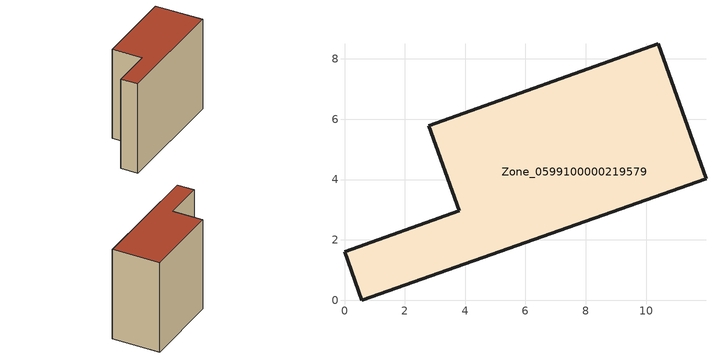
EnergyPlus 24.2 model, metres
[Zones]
Zone_0599100000219579
 floor ground (C_G): 0,1.6 3.8,2.96 2.79,5.78 10.4,8.5 11.99,4.03 0.57,0 z0
 wall outside (C_F): 3.8,2.96 0,1.6 0.57,0 11.99,4.03 10.4,8.5 2.79,5.78 3.8,2.96 z0:9.28
 roof outside (C_R): 10.4,8.5 2.79,5.78 3.8,2.96 0,1.6 0.57,0 11.99,4.03 z9.28
[BUILDING]
Pand.0599100000219579: North Axis=0; Terrain=City; Loads Convergence Tolerance Value=0.04; Temperature Convergence Tolerance Value=0.4; Solar Distribution=FullExterior; Maximum Number of Warmup Days=25; Minimum Number of Warmup Days=1
[Site:Location]
Rotterdam.The.Hague.AP_ZH_NLD Design_Conditions: Latitude=51.96; Longitude=4.45; Time Zone=1; Elevation=-4.5
[SITE:GROUNDTEMPERATURE:BUILDINGSURFACE]
18, 18, 18, 18, 18, 18, 18, 18, 18, 18, 18, 18
[MATERIAL] Thermal Absorptance=0.9; Solar Absorptance=0.7; Visible Absorptance=0.7
Name | Roughness | Thickness | Conductivity | Density | Specific Heat
G.TI.1946 | MediumSmooth | 0.15 | 1 | 540 | 1210
F.TI.1946 | Rough | 0.3 | 0.857143 | 1920 | 840
R.TI.1946 | MediumRough | 0.2 | 0.1 | 1500 | 1000
[CONSTRUCTION]
C_G: G.TI.1946
C_F: F.TI.1946
C_R: R.TI.1946
[ZONE]
Zone_0599100000219579: Type=1; Multiplier=1; Ceiling Height=Autocalculate; Volume=Autocalculate; Floor Area=autocalculate; Part of Total Floor Area=Yes
[ZONEINFILTRATION:DESIGNFLOWRATE]
Infil_Zone_0599100000219579: Zone or ZoneList or Space or SpaceList=Zone_0599100000219579; Schedule=AlwaysOn; Design Flow Rate Calculation Method=Flow/Area; Flow Rate per Floor Area=0.003; Constant Term Coefficient=1; Temperature Term Coefficient=0; Velocity Term Coefficient=0; Velocity Squared Term Coefficient=0
[HVACTEMPLATE:ZONE:IDEALLOADSAIRSYSTEM]
Zone_0599100000219579: Maximum Heating Supply Air Temperature=50; Minimum Cooling Supply Air Temperature=13; Maximum Heating Supply Air Humidity Ratio=0.0156; Minimum Cooling Supply Air Humidity Ratio=0.0077; Heating Limit=NoLimit; Cooling Limit=NoLimit; Dehumidification Control Type=ConstantSensibleHeatRatio; Cooling Sensible Heat Ratio=0.7; Dehumidification Setpoint=60; Humidification Control Type=None; Humidification Setpoint=30; Outdoor Air Method=None; Outdoor Air Flow Rate per Person=0.00944; Outdoor Air Flow Rate per Zone Floor Area=0; Outdoor Air Flow Rate per Zone=0; Demand Controlled Ventilation Type=None; Outdoor Air Economizer Type=NoEconomizer; Heat Recovery Type=None; Sensible Heat Recovery Effectiveness=0.7; Latent Heat Recovery Effectiveness=0.65
[ZONECONTROL:THERMOSTAT]
ThermostatControl_Zone_0599100000219579: Zone or ZoneList=Zone_0599100000219579; Control Type Schedule=DualSetpointControlType; Control 1=Thermostat_Zone_0599100000219579; Temperature Difference Between Cutout And Setpoint=0
[THERMOSTATSETPOINT:DUALSETPOINT]
Thermostat_Zone_0599100000219579: Heating Setpoint Temperature Schedule=HeatingSetpoint_Zone_0599100000219579; Cooling Setpoint Temperature Schedule=CoolingSetpoint_Zone_0599100000219579
[SCHEDULE:COMPACT]
HeatingSetpoint_Zone_0599100000219579: Through: 12/31, For: AllDays, Until: 24:00, 21
CoolingSetpoint_Zone_0599100000219579: Through: 12/31, For: AllDays, Until: 24:00, 24
DualSetpointControlType: Through: 12/31, For: AllDays, Until: 24:00, 4
AlwaysOn: Through: 12/31, For: AllDays, Until: 24:00, 1
